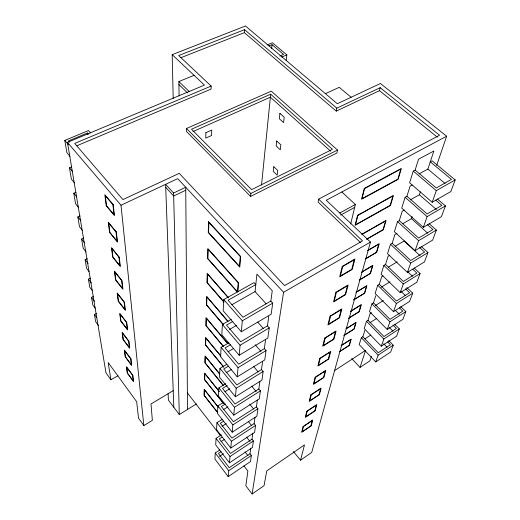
<?xml version="1.0" encoding="UTF-8"?>
<svg xmlns="http://www.w3.org/2000/svg" width="520" height="520" viewBox="0 0 520 520"><rect width="100%" height="100%" fill="white"/><g stroke="black" fill="none" stroke-linecap="round" stroke-linejoin="round"><path stroke-width="0.78" d="M244.569 29.66L244.381 32.649L336.265 111.124L336.817 108.153L244.569 29.66L178.678 55.543L211.166 86.067L211.094 89.076L76.694 145.841M219.889 449.937L215.254 452.978L214.916 459.075L228.189 476.638L250.504 461.559L251.355 455.5L250.003 453.778L250.764 448.175M221.383 434.922L216.067 438.36L215.703 444.873L229.444 462.832L252.486 447.447L253.389 440.979L251.986 439.218L252.805 433.225M222.281 419.309L216.938 422.715L216.547 429.689L230.783 448.058L254.599 432.367L255.573 425.438L254.118 423.637L254.995 417.216M223.925 402.135L217.867 405.925L217.451 413.419L232.219 432.204L256.867 416.201L257.907 408.766L256.399 406.926L257.342 400.023M225.661 383.695L218.868 387.875L218.426 395.935L233.76 415.155L259.298 398.84L260.423 390.832L258.85 388.954L259.864 381.518M226.817 364.254L219.953 368.401L219.472 377.098L235.424 396.767L261.924 380.133L263.133 371.495L261.495 369.571L262.594 361.537M228.781 342.817L221.124 347.334L220.597 356.753L237.231 376.87L264.758 359.931L266.071 350.571L264.361 348.608L265.544 339.898M231.361 319.306L222.391 324.467L221.826 334.704L239.187 355.284L267.826 338.032L269.25 327.873L267.462 325.865L268.756 316.387M270.842 301.093L242.964 317.245L228.066 300.222L255.801 284.615L253.988 282.633L223.775 299.572L223.158 310.733L241.312 331.78L271.167 314.23L272.721 303.147L270.842 301.093L272.259 290.758L256.932 274.144L255.054 291.596L266.195 303.882M237.861 291.792L238.569 282.802L207.85 248.619L207.591 258.596L237.263 291.935M250.608 196.43L250.861 193.486L186.498 128.505L271.278 91.156L337.512 150.04L336.928 152.99L250.608 196.43L186.518 131.515L186.498 128.505M228.189 476.638L228.728 470.717L215.254 452.978M229.444 462.832L230.016 456.495L216.067 438.36M230.783 448.058L231.394 441.266L216.938 422.715M232.219 432.204L232.875 424.905L217.867 405.925M233.76 415.155L234.475 407.284L218.868 387.875M235.424 396.767L236.197 388.258L219.953 368.401M237.231 376.87L238.062 367.653L221.124 347.334M239.187 355.284L240.091 345.254L222.391 324.467M241.312 331.78L242.307 320.82L223.775 299.572M271.661 48.419L272.019 44.694L269.055 45.91M261.534 185.114L270.673 94.198L191.503 129.22L251.628 189.644L332.43 149.318L270.673 94.198M286.189 60.495L286.839 54.893L272.422 42.777L267.163 44.928M243.9 465.887L247.871 471.01L245.843 485.797L252.109 494L283.582 292.286L370.481 242.047L326.267 200.258L446.647 136.227L380.425 83.505L337.324 103.734L245.492 26L172.185 54.645L173.199 98.397M336.817 108.153L380.166 87.685L439.589 135.233L318.63 199.147L318.084 202.066L360.588 242.606M336.265 111.124L379.464 90.642L380.166 87.685M350.675 223.977L355.381 204.497L341.835 191.978M293.462 451.594L300.541 460.2L304.493 444.88L266.753 470.899L264.056 485.661L252.109 494M370.481 242.047L311.747 452.381L300.541 460.2M364.845 330.414L362.85 336.759L361.361 337.721L359.209 344.611L375.752 361.933L390.663 352.007L393.224 345.176L388.739 340.62M371.443 312.748L370.123 313.579L368.01 320.314L366.476 321.282L364.201 328.588L381.316 346.19L396.617 336.135L399.328 328.894L394.836 324.415M375.739 295.678L373.49 302.842L371.917 303.823L369.499 311.591L387.225 329.466L402.928 319.293L405.821 311.597L400.738 306.637M383.038 275.821L381.713 276.627L379.321 284.258L377.702 285.246L375.128 293.514L393.517 311.668L409.65 301.379L412.724 293.183L406.868 287.593M389.454 255.483L388.096 256.295L385.535 264.44L383.871 265.44L381.128 274.261L400.231 292.689L416.806 282.295L420.089 273.546L414.187 268.041M397.013 233.331L394.914 234.553L392.178 243.269L390.468 244.276L387.524 253.708L407.401 272.409L424.45 261.911L427.96 252.558L421.401 246.597M404.281 210.073L402.22 211.25L399.288 220.597L397.527 221.611L394.375 231.719L415.077 250.686L432.627 240.097L436.391 230.067L429.143 223.678M412.197 185.036L410.079 186.212L406.926 196.261L405.106 197.281L401.719 208.143L423.325 227.364L441.402 216.697L445.445 205.92L437.476 199.108M415.135 170.072L413.257 171.093L409.617 182.793L432.198 202.254L450.84 191.536L455.195 179.92L432.107 160.836L430.281 161.831L451.457 179.387L436.28 187.98L415.135 170.072L418.541 159.231L433.869 150.988L427.875 169.084L419.003 173.953M351.767 358.599L360.029 367.413L365.365 351.091M402.707 223.75L411.457 218.686L412.146 216.6M410.358 199.862L419.367 194.779L420.362 191.783M371.462 356.285L369.896 360.887L360.029 367.413M436.69 165.36L446.647 136.227M375.752 361.933L378.144 355.16L393.224 345.176M381.316 346.19L383.857 339.001L399.328 328.894M387.225 329.466L389.928 321.822L405.821 311.597M393.517 311.668L396.403 303.517L412.724 293.183M400.231 292.689L403.306 283.985L420.089 273.546M407.401 272.409L410.69 263.094L427.96 252.558M415.077 250.686L418.613 240.695L436.391 230.067M423.325 227.364L427.122 216.613L445.445 205.92M432.198 202.254L436.3 190.658L455.195 179.92M228.728 470.717L251.355 455.5M250.003 453.778L229.242 467.701L218.413 453.486L221.078 451.731M230.016 456.495L253.389 440.979M251.986 439.218L230.549 453.414L219.336 438.88L222.001 437.151M219.499 456.385L223.464 453.772M231.394 441.266L255.573 425.438M334.386 370.728L365.606 350.35M254.118 423.637L231.94 438.113L220.317 423.248L223.665 421.115M221.065 441.623L224.374 439.472M256.399 406.926L233.441 421.688L221.377 406.478L225.407 403.949M364.845 338.884L370.844 335.017M232.875 424.905L257.907 408.766M222.099 426.25L226.2 423.625M339.749 351.41L349.128 345.391L350.851 339.528L341.374 345.572M340.009 351.423L349.362 345.416L351.215 339.112L341.081 345.579M234.475 407.284L260.423 390.832M370.012 322.667L376.844 318.325M223.139 409.819L227.942 406.79M258.85 388.954L235.053 403.995L222.508 388.44L227.247 385.522M343.837 335.413L353.925 329.03L355.751 322.803L346.242 328.783M344.097 335.433L354.166 329.069L356.129 322.374L345.95 328.77M375.303 305.578L383.286 300.586M348.881 317.961L359.021 311.649L360.965 305.019L350.721 311.356M236.197 388.258L263.133 371.495M348.465 318.422L359.262 311.695L361.354 304.577L350.435 311.324M224.958 391.723L229.788 388.726M261.495 369.571L236.795 384.897L223.737 368.986L228.514 366.093M381.128 287.281L390.007 281.82M168.116 393.725L168.415 400.114L179.283 414.518L196.424 403.949M117.962 375.732L110.916 379.756L108.166 362.525L136.656 401.713L138.522 418.158L143.845 425.562L152.367 420.362L150.988 403.981L173.206 390.656M353.568 299.8L364.449 293.144L366.522 286.072L356.207 292.338M353.828 299.851L364.696 293.202L366.925 285.61L355.927 292.286M264.361 348.608L238.68 364.215L225.062 347.938L230.588 344.669M226.103 372.729L231.511 369.441M238.062 367.653L266.071 350.571M388.492 267.085L397.163 261.853M359.275 279.975L370.24 273.397L372.45 265.844L361.368 272.447M359.535 280.053L370.487 273.475L372.873 265.356L361.784 271.967M267.462 325.865L240.728 341.744L226.499 325.097L232.797 321.458M228.111 351.741L233.578 348.485M240.091 345.254L269.25 327.873M395.148 246.272L404.066 240.994L420.095 255.684M366.06 258.382L376.428 252.285L378.8 244.198L367.614 250.718M365.625 258.882L376.682 252.375L379.236 243.692L368.043 250.218M242.307 320.82L272.721 303.147M229.561 329.427L236.483 325.397M366.997 238.888L383.065 229.658L385.606 220.974L362.07 234.377M366.554 239.408L383.325 229.775L386.061 220.447L361.79 234.26M231.849 304.746L255.054 291.596M339.768 213.018L355.381 204.497M340.541 215.137L354.679 207.395M98.481 325.533L95.68 321.757L94.452 314.561L96.597 313.43M95.231 308.224L92.827 305.026L91.526 297.388L93.659 296.289M92.183 290.394L89.804 287.267L88.426 279.149L90.538 278.083M250.861 193.486L337.512 150.04M89.037 271.557L86.593 268.378L85.117 259.74L87.23 258.7M86.08 251.992L83.168 248.261L81.594 239.044L83.778 237.998M185.75 190.216L173.667 196.001L165.731 187.291M179.283 414.518L173.596 193.031L185.725 187.245L187.512 409.442M143.845 425.562L121.004 205.25L177.703 178.639L283.582 292.286M82.511 230.561L79.508 226.785L77.831 216.925L80.015 215.911M325.429 93.659L339.203 87.341L351.137 97.247M78.585 207.5L75.595 203.801L73.794 193.232L75.992 192.25M192.972 131.573L270.368 97.195L330.655 151.19M74.484 182.897L71.396 179.153L69.466 167.797L71.669 166.842M211.166 86.067L74.724 143.429L122.928 199.589L179.225 173.336L284.557 285.617L362.512 240.87L318.63 199.147M281.723 57.044L286.839 54.893M279.87 56.004L283.589 54.444L272.019 44.694M69.973 156.312L66.885 152.646L64.805 140.419L88.504 130.553L90.623 132.945M88.549 134.173L87.51 132.99L68.458 140.946L69.485 142.149M110.916 379.756L105.983 372.885L67.464 142.383L204.438 85.117L172.185 54.645M179.101 95.927L178.88 81.543L194.071 75.329M180.993 57.675L244.381 32.649M379.464 90.642L437.359 137.144M427.875 169.084L445.101 183.495M413.257 171.093L436.3 190.658M435.708 200.142L441.844 205.4L427.135 213.954L406.926 196.261M419.367 194.779L436.345 209.463M405.106 197.281L427.122 216.613M427.466 224.738L432.919 229.561L418.646 238.062L399.288 220.597M411.457 218.686L427.629 233.109M397.527 221.611L418.613 240.695M419.211 247.15L424.606 252.057L410.741 260.5L392.178 243.269M390.468 244.276L410.69 263.094M412.815 269.295L416.851 273.065L403.371 281.424L385.535 264.44M407.771 271.83L412.49 276.263M383.871 265.44L403.306 283.985M405.581 288.873L409.591 292.714L396.481 300.989L379.321 284.258M400.907 291.233L405.444 295.607M178.88 81.543L189.176 91.501M178.925 84.565L187.473 92.866M377.702 285.246L396.403 303.517M399.353 307.781L402.786 311.136L390.026 319.325L373.49 302.842M395.363 310.336L399.328 314.236M371.917 303.823L389.928 321.822M392.964 325.026L396.39 328.452L383.962 336.538L368.01 320.314M389.077 327.249L393.036 331.227M387.615 341.933L390.371 344.74L378.261 352.736L362.85 336.759M366.476 321.282L383.857 339.001M383.708 343.746L387.107 347.23M361.361 337.721L378.144 355.16M173.596 193.031L165.62 184.314L173.817 407.277M257.667 322.075L263.445 328.608M228.631 297.837L207.207 273.416L206.967 282.639L223.834 302.029M228.319 297.817L207.5 274.086L207.272 282.666L224.1 302.003M255.203 344.754L260.956 351.397M228.098 321.373L206.609 296.355L206.388 304.896L223.217 324.649M227.792 321.334L206.889 296.992L206.681 304.941L223.483 324.649M67.464 142.383L121.004 205.25M64.805 140.419L68.458 144.709M253.468 366.334L258.161 371.865M228.15 343.863L206.056 317.629L205.849 325.572L223.392 346.554M227.747 343.681L206.33 318.24L206.135 325.631L223.139 345.956M251.661 386.106L256.172 391.521M69.466 167.797L72.495 171.438M220.974 356.076L205.543 337.415L205.348 344.819L223.607 367.036M220.694 356.005L205.803 338.007L205.621 344.884L223.86 367.075M249.743 404.19L253.76 409.091M73.794 193.232L76.83 196.957M219.745 373.913L205.062 355.869L204.88 362.778L223.23 385.457M219.466 373.828L205.316 356.434L205.147 362.856L223.489 385.528M248.482 421.681L251.511 425.438M219.089 391.17L204.614 373.113L204.444 379.581L223.548 403.546M219.317 391.69L204.861 373.653L204.698 379.672L223.308 403.007M77.831 216.925L80.873 220.727M246.571 437.106L249.977 441.396M218.283 407.089L204.191 389.266L204.035 395.337L217.451 412.393M218.017 406.972L204.431 389.786L204.282 395.434L217.705 412.497M81.594 239.044L84.546 242.794M245.063 451.893L248.014 455.656M85.117 259.74L88.088 263.575M187.375 392.893L220.597 435.793M88.426 279.149L91.312 282.932M91.526 297.388L94.445 301.249M94.452 314.561L96.817 317.726M87.51 132.99L87.718 134.505M205.868 132.724L205.764 138.112L211.594 135.48L211.738 130.091L205.868 132.724M208.553 221.715L208.267 232.544L239.805 267.092L240.636 256.49L208.553 221.715M208.156 249.321L207.909 258.603L237.504 291.837L238.206 282.769L208.156 249.321M208.871 222.45L208.605 232.531L239.493 266.351L240.26 256.483L208.871 222.45M273.774 166.699L273.24 171.347L277.18 175.156L277.745 170.514L273.774 166.699M276.731 140.978L276.159 145.964L280.254 149.805L280.858 144.827L276.731 140.978M279.909 113.347L279.292 118.703L283.556 122.577L284.206 117.221L279.909 113.347M303.082 426.556L301.678 432.309L311.24 425.802L312.761 420.01L303.082 426.556M306.826 411.236L305.325 417.372L315.185 410.761L316.803 404.573L306.826 411.236M310.837 394.849L309.231 401.421L319.391 394.687L321.126 388.076L310.837 394.849M315.127 377.286L313.404 384.332L323.895 377.488L325.754 370.396L315.127 377.286M319.742 358.416L317.889 365.996L328.731 359.034L330.726 351.41L319.742 358.416M324.714 338.084L322.719 346.255L333.931 339.183L336.082 330.967L324.714 338.084M330.089 316.115L327.925 324.948L339.541 317.772L341.868 308.893L330.089 316.115M335.913 292.298L333.567 301.886L345.612 294.606L348.134 284.98L335.913 292.298M342.245 266.396L339.69 276.835L352.196 269.458L354.939 258.986L342.245 266.396M303.459 426.524L302.172 431.756L310.882 425.841L312.253 420.57L303.459 426.524M307.216 411.216L305.844 416.8L314.815 410.781L316.284 405.158L307.216 411.216M311.226 394.843L309.764 400.822L319.014 394.693L320.587 388.681L311.226 394.843M315.536 377.299L313.963 383.708L323.512 377.481L325.195 371.033L315.536 377.299M320.158 358.443L318.468 365.339L328.334 359.008L330.142 352.079L320.158 358.443M325.143 338.137L323.317 345.566L333.522 339.131L335.478 331.663L325.143 338.137M330.525 316.186L328.556 324.226L339.125 317.694L341.231 309.621L330.525 316.186M336.362 292.403L334.224 301.125L345.183 294.502L347.471 285.747L336.362 292.403M342.706 266.539L340.379 276.036L351.76 269.321L354.244 259.798L342.706 266.539M357.578 215.3L355.095 225.297L390.455 205.491L393.4 195.448L357.578 215.3M364.267 188.422L361.575 199.232L398.138 179.328L401.317 168.493L364.267 188.422M357.884 215.436L355.563 224.738L390.188 205.348L392.932 196.008L357.884 215.436M364.572 188.584L362.07 198.647L397.872 179.166L400.822 169.084L364.572 188.584M113.198 204.6L104.845 194.714L106.236 205.784L114.465 215.625L113.198 204.6M112.873 204.659L105.281 195.663L106.541 205.732L114.03 214.682L112.873 204.659M116.344 231.972L108.297 222.222L109.577 232.44L117.513 242.131L116.344 231.972M116.031 231.998L108.719 223.132L109.876 232.421L117.098 241.234L116.031 231.998M119.249 257.225L111.488 247.624L112.671 257.075L120.335 266.617L119.249 257.225M118.95 257.218L111.891 248.489L112.963 257.082L119.931 265.759L118.95 257.218M121.94 280.592L114.439 271.147L115.538 279.916L122.941 289.302L121.94 280.592M121.648 280.56L114.829 271.973L115.823 279.942L122.558 288.483L121.648 280.56M124.436 302.276L117.182 292.988L118.203 301.145L125.366 310.375L124.436 302.276M124.15 302.224L117.552 293.781L118.482 301.197L125.002 309.595L124.15 302.224M126.757 322.459L119.737 313.326L120.692 320.938L127.627 330.005L126.757 322.459M126.477 322.387L120.094 314.087L120.959 321.002L127.27 329.257L126.477 322.387M128.928 341.282L122.116 332.312L123.013 339.424L129.734 348.335L128.928 341.282M128.655 341.198L122.466 333.041L123.273 339.508L129.395 347.62L128.655 341.198M130.949 358.891L124.345 350.071L125.184 356.74L131.709 365.495L130.949 358.891M130.683 358.787L124.683 350.772L125.444 356.831L131.378 364.8L130.683 358.787M132.847 375.388L126.438 366.724L127.224 372.983L133.562 381.582L132.847 375.388M132.587 375.278L126.763 367.4L127.472 373.087L133.244 380.913L132.587 375.278"/></g></svg>
